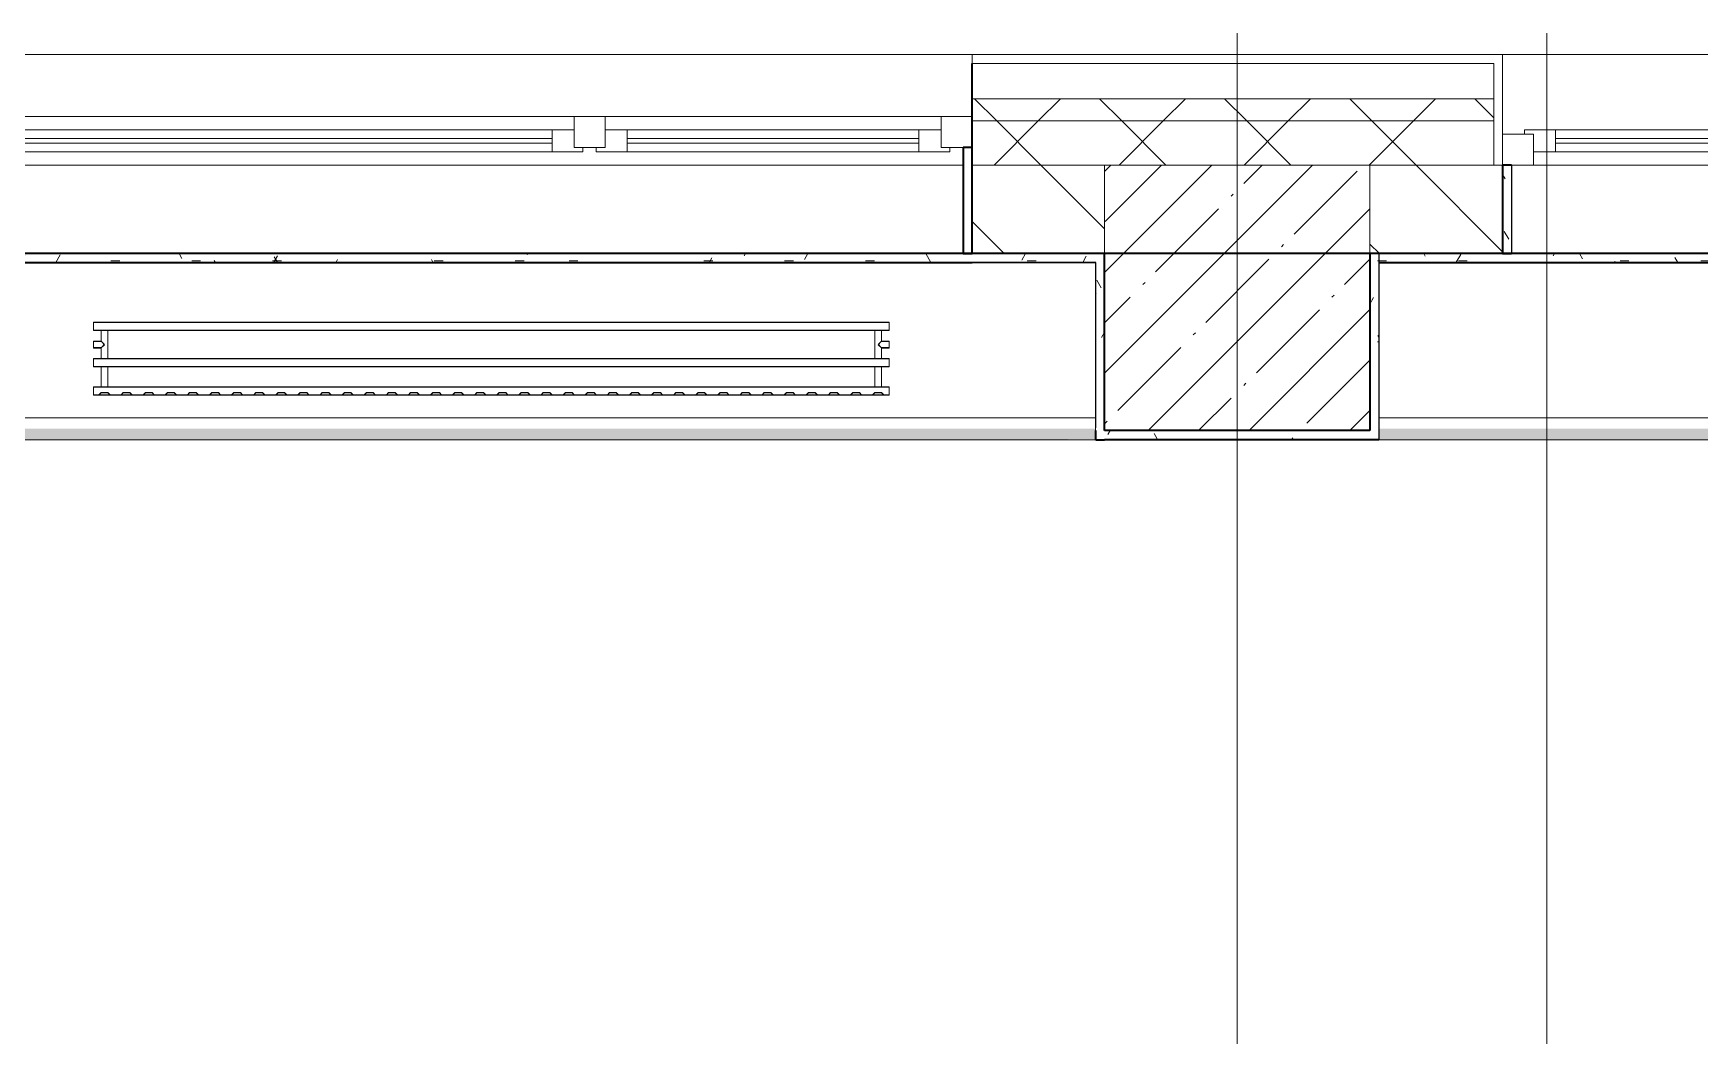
# Model space of a CAD drawing. Header units: millimetres. Extents: x 3914 to 443608, y -156176 to 78197.
# Drawn here: x 232701 to 236470, y -120846 to -118580 of the extents above; entities that cross this region are included whole.
import ezdxf

# ---------------------------------------------------------------- set-up
doc = ezdxf.new("R2010")
doc.units = ezdxf.units.MM
doc.layers.add('A-AREA-PATT-2', color=7, linetype='Continuous', lineweight=5, true_color=0xcde0ef, transparency=1)
for name, color, linetype, lineweight in [('A-FLOR', 7, 'Continuous', 9), ('A-GLAZ', 7, 'Continuous', 9), ('A-GLAZ-1', 7, 'Continuous', 5), ('A-WALL', 7, 'Continuous', 5), ('A-WALL-1', 7, 'Continuous', 35), ('I-WALL', 7, 'Continuous', 5), ('S-COLS-1', 7, 'Continuous', 5), ('Оси', 7, 'Continuous', 9)]:
    doc.layers.add(name, color=color, linetype=linetype, lineweight=lineweight)
doc.layers.add('A-WALL-FNSH-1', color=9, linetype='Continuous', lineweight=5, true_color=0x808080)
doc.layers.add('M-EQPM-1', color=7, linetype='Continuous', lineweight=9, true_color=0xb2b2b2)
pattern_1 = [(45, (174964.42, -145977.62), (-141.42136, 141.42136), []), (135, (174964.42, -145977.62), (-141.42136, -141.42136), [])]
pattern_2 = [(0, (174964.42, -145977.62), (243.84, 60.96), [20.117, -162.763, 20.117, -162.763, -975.36]), (0, (174964.42, -145977.62), (243.84, 60.96), [-365.76, 20.117, -345.643, 20.117, -162.763, -426.72]), (0, (174964.42, -145977.62), (243.84, 60.96), [-914.4, 20.117, -101.803, 20.117, -284.683]), (120, (175055.86, -145947.14), (-174.71291, 180.691634), [20.117, -162.763, 20.117, -162.763, -975.36]), (120, (175055.86, -145947.14), (-174.71291, 180.691634), [-365.76, 20.117, -345.643, 20.117, -162.763, -426.72]), (120, (175055.86, -145947.14), (-174.71291, 180.691634), [-914.4, 20.117, -101.803, 20.117, -284.683]), (240, (175086.34, -145825.22), (-69.12709, -241.651634), [20.117, -162.763, 20.117, -162.763, -975.36]), (240, (175086.34, -145825.22), (-69.12709, -241.651634), [-365.76, 20.117, -345.643, 20.117, -162.763, -426.72]), (240, (175086.34, -145825.22), (-69.12709, -241.651634), [-914.4, 20.117, -101.803, 20.117, -284.683])]

# ---------------------------------------------------------------- blocks, each defined once
blk = doc.blocks.new('radiator_prado_classic_z_tip_30_po exemplyaru - Classic Z Тип 30-500-V452-Объем проектирования 2 этажа')
at = {"layer": 'M-EQPM-1'}
for p, q in [((0, 228), (0, 210)), ((1800, 228), (0, 228)), ((0, 210), (0, 228)), ((0, 228), (12.5, 228)), ((12.5, 228), (37.5, 228)), ((37.5, 228), (12.5, 228)), ((12.5, 228), (37.5, 228)), ((12.5, 228), (17.5, 223)), ((12.5, 228), (17.5, 223)), ((32.5, 223), (37.5, 228)), ((37.5, 228), (32.5, 223)), ((37.5, 228), (62.5, 228)), ((62.5, 228), (87.5, 228)), ((87.5, 228), (62.5, 228)), ((62.5, 228), (87.5, 228)), ((62.5, 228), (67.5, 223)), ((62.5, 228), (67.5, 223)), ((82.5, 223), (87.5, 228)), ((87.5, 228), (82.5, 223)), ((87.5, 228), (112.5, 228)), ((112.5, 228), (137.5, 228)), ((137.5, 228), (112.5, 228)), ((112.5, 228), (137.5, 228)), ((112.5, 228), (117.5, 223)), ((112.5, 228), (117.5, 223)), ((132.5, 223), (137.5, 228)), ((137.5, 228), (132.5, 223)), ((137.5, 228), (162.5, 228)), ((162.5, 228), (187.5, 228)), ((187.5, 228), (162.5, 228)), ((162.5, 228), (187.5, 228)), ((162.5, 228), (167.5, 223)), ((162.5, 228), (167.5, 223)), ((182.5, 223), (187.5, 228)), ((187.5, 228), (182.5, 223)), ((187.5, 228), (212.5, 228)), ((212.5, 228), (237.5, 228)), ((237.5, 228), (212.5, 228)), ((212.5, 228), (237.5, 228)), ((212.5, 228), (217.5, 223)), ((212.5, 228), (217.5, 223)), ((232.5, 223), (237.5, 228)), ((237.5, 228), (232.5, 223)), ((237.5, 228), (262.5, 228)), ((262.5, 228), (287.5, 228)), ((287.5, 228), (262.5, 228)), ((262.5, 228), (287.5, 228)), ((262.5, 228), (267.5, 223)), ((262.5, 228), (267.5, 223)), ((282.5, 223), (287.5, 228)), ((287.5, 228), (282.5, 223)), ((287.5, 228), (312.5, 228)), ((312.5, 228), (337.5, 228)), ((337.5, 228), (312.5, 228)), ((312.5, 228), (337.5, 228)), ((312.5, 228), (317.5, 223)), ((312.5, 228), (317.5, 223)), ((332.5, 223), (337.5, 228)), ((337.5, 228), (332.5, 223)), ((337.5, 228), (362.5, 228)), ((362.5, 228), (387.5, 228)), ((387.5, 228), (362.5, 228)), ((362.5, 228), (387.5, 228)), ((362.5, 228), (367.5, 223)), ((362.5, 228), (367.5, 223)), ((382.5, 223), (387.5, 228)), ((387.5, 228), (382.5, 223)), ((387.5, 228), (412.5, 228)), ((412.5, 228), (437.5, 228)), ((437.5, 228), (412.5, 228)), ((412.5, 228), (437.5, 228)), ((412.5, 228), (417.5, 223)), ((412.5, 228), (417.5, 223)), ((432.5, 223), (437.5, 228)), ((437.5, 228), (432.5, 223)), ((437.5, 228), (462.5, 228)), ((462.5, 228), (487.5, 228)), ((487.5, 228), (462.5, 228)), ((462.5, 228), (487.5, 228)), ((462.5, 228), (467.5, 223)), ((462.5, 228), (467.5, 223)), ((482.5, 223), (487.5, 228)), ((487.5, 228), (482.5, 223)), ((487.5, 228), (512.5, 228)), ((512.5, 228), (537.5, 228)), ((537.5, 228), (512.5, 228)), ((512.5, 228), (537.5, 228)), ((512.5, 228), (517.5, 223)), ((512.5, 228), (517.5, 223)), ((532.5, 223), (537.5, 228)), ((537.5, 228), (532.5, 223)), ((537.5, 228), (562.5, 228)), ((562.5, 228), (587.5, 228)), ((587.5, 228), (562.5, 228)), ((562.5, 228), (587.5, 228)), ((562.5, 228), (567.5, 223)), ((562.5, 228), (567.5, 223)), ((582.5, 223), (587.5, 228)), ((587.5, 228), (582.5, 223)), ((587.5, 228), (612.5, 228)), ((612.5, 228), (637.5, 228)), ((637.5, 228), (612.5, 228)), ((612.5, 228), (637.5, 228)), ((612.5, 228), (617.5, 223)), ((612.5, 228), (617.5, 223)), ((632.5, 223), (637.5, 228)), ((637.5, 228), (632.5, 223)), ((637.5, 228), (662.5, 228)), ((662.5, 228), (687.5, 228)), ((687.5, 228), (662.5, 228)), ((662.5, 228), (687.5, 228)), ((662.5, 228), (667.5, 223)), ((662.5, 228), (667.5, 223)), ((682.5, 223), (687.5, 228)), ((687.5, 228), (682.5, 223)), ((687.5, 228), (712.5, 228)), ((712.5, 228), (737.5, 228)), ((737.5, 228), (712.5, 228)), ((712.5, 228), (737.5, 228)), ((712.5, 228), (717.5, 223)), ((712.5, 228), (717.5, 223)), ((732.5, 223), (737.5, 228)), ((737.5, 228), (732.5, 223)), ((737.5, 228), (762.5, 228)), ((762.5, 228), (787.5, 228)), ((787.5, 228), (762.5, 228)), ((762.5, 228), (787.5, 228)), ((762.5, 228), (767.5, 223)), ((762.5, 228), (767.5, 223)), ((782.5, 223), (787.5, 228)), ((787.5, 228), (782.5, 223)), ((787.5, 228), (812.5, 228)), ((812.5, 228), (837.5, 228)), ((837.5, 228), (812.5, 228)), ((812.5, 228), (837.5, 228)), ((812.5, 228), (817.5, 223)), ((812.5, 228), (817.5, 223)), ((832.5, 223), (837.5, 228)), ((837.5, 228), (832.5, 223)), ((837.5, 228), (862.5, 228)), ((862.5, 228), (887.5, 228)), ((887.5, 228), (862.5, 228)), ((862.5, 228), (887.5, 228)), ((862.5, 228), (867.5, 223)), ((862.5, 228), (867.5, 223)), ((882.5, 223), (887.5, 228)), ((887.5, 228), (882.5, 223)), ((887.5, 228), (912.5, 228)), ((912.5, 228), (937.5, 228)), ((937.5, 228), (912.5, 228)), ((912.5, 228), (937.5, 228)), ((912.5, 228), (917.5, 223)), ((912.5, 228), (917.5, 223)), ((932.5, 223), (937.5, 228)), ((937.5, 228), (932.5, 223)), ((937.5, 228), (962.5, 228)), ((962.5, 228), (987.5, 228)), ((987.5, 228), (962.5, 228)), ((962.5, 228), (987.5, 228)), ((962.5, 228), (967.5, 223)), ((962.5, 228), (967.5, 223)), ((982.5, 223), (987.5, 228)), ((987.5, 228), (982.5, 223)), ((987.5, 228), (1012.5, 228)), ((1012.5, 228), (1037.5, 228)), ((1037.5, 228), (1012.5, 228)), ((1012.5, 228), (1037.5, 228)), ((1012.5, 228), (1017.5, 223)), ((1012.5, 228), (1017.5, 223)), ((1032.5, 223), (1037.5, 228)), ((1037.5, 228), (1032.5, 223)), ((1037.5, 228), (1062.5, 228)), ((1062.5, 228), (1087.5, 228)), ((1087.5, 228), (1062.5, 228)), ((1062.5, 228), (1087.5, 228)), ((1062.5, 228), (1067.5, 223)), ((1062.5, 228), (1067.5, 223)), ((1082.5, 223), (1087.5, 228)), ((1087.5, 228), (1082.5, 223)), ((1087.5, 228), (1112.5, 228)), ((1112.5, 228), (1137.5, 228)), ((1137.5, 228), (1112.5, 228)), ((1112.5, 228), (1137.5, 228)), ((1112.5, 228), (1117.5, 223)), ((1112.5, 228), (1117.5, 223)), ((1132.5, 223), (1137.5, 228)), ((1137.5, 228), (1132.5, 223)), ((1137.5, 228), (1162.5, 228)), ((1162.5, 228), (1187.5, 228)), ((1187.5, 228), (1162.5, 228)), ((1162.5, 228), (1187.5, 228)), ((1162.5, 228), (1167.5, 223)), ((1162.5, 228), (1167.5, 223)), ((1182.5, 223), (1187.5, 228)), ((1187.5, 228), (1182.5, 223)), ((1187.5, 228), (1212.5, 228)), ((1212.5, 228), (1237.5, 228)), ((1237.5, 228), (1212.5, 228)), ((1212.5, 228), (1237.5, 228)), ((1212.5, 228), (1217.5, 223)), ((1212.5, 228), (1217.5, 223)), ((1232.5, 223), (1237.5, 228)), ((1237.5, 228), (1232.5, 223)), ((1237.5, 228), (1262.5, 228)), ((1262.5, 228), (1287.5, 228)), ((1287.5, 228), (1262.5, 228)), ((1262.5, 228), (1287.5, 228)), ((1262.5, 228), (1267.5, 223)), ((1262.5, 228), (1267.5, 223)), ((1282.5, 223), (1287.5, 228)), ((1287.5, 228), (1282.5, 223)), ((1287.5, 228), (1312.5, 228)), ((1312.5, 228), (1337.5, 228)), ((1337.5, 228), (1312.5, 228)), ((1312.5, 228), (1337.5, 228)), ((1312.5, 228), (1317.5, 223)), ((1312.5, 228), (1317.5, 223)), ((1332.5, 223), (1337.5, 228)), ((1337.5, 228), (1332.5, 223)), ((1337.5, 228), (1362.5, 228)), ((1362.5, 228), (1387.5, 228)), ((1387.5, 228), (1362.5, 228)), ((1362.5, 228), (1387.5, 228)), ((1362.5, 228), (1367.5, 223)), ((1362.5, 228), (1367.5, 223)), ((1382.5, 223), (1387.5, 228)), ((1387.5, 228), (1382.5, 223)), ((1387.5, 228), (1412.5, 228)), ((1412.5, 228), (1437.5, 228)), ((1437.5, 228), (1412.5, 228)), ((1412.5, 228), (1437.5, 228)), ((1412.5, 228), (1417.5, 223)), ((1412.5, 228), (1417.5, 223)), ((1432.5, 223), (1437.5, 228)), ((1437.5, 228), (1432.5, 223)), ((1437.5, 228), (1462.5, 228)), ((1462.5, 228), (1487.5, 228)), ((1487.5, 228), (1462.5, 228)), ((1462.5, 228), (1487.5, 228)), ((1462.5, 228), (1467.5, 223)), ((1462.5, 228), (1467.5, 223)), ((1482.5, 223), (1487.5, 228)), ((1487.5, 228), (1482.5, 223)), ((1487.5, 228), (1512.5, 228)), ((1512.5, 228), (1537.5, 228)), ((1537.5, 228), (1512.5, 228)), ((1512.5, 228), (1537.5, 228)), ((1512.5, 228), (1517.5, 223)), ((1512.5, 228), (1517.5, 223)), ((1532.5, 223), (1537.5, 228)), ((1537.5, 228), (1532.5, 223)), ((1537.5, 228), (1562.5, 228)), ((1562.5, 228), (1587.5, 228)), ((1587.5, 228), (1562.5, 228)), ((1562.5, 228), (1587.5, 228)), ((1562.5, 228), (1567.5, 223)), ((1562.5, 228), (1567.5, 223)), ((1582.5, 223), (1587.5, 228)), ((1587.5, 228), (1582.5, 223)), ((1587.5, 228), (1612.5, 228)), ((1612.5, 228), (1637.5, 228)), ((1637.5, 228), (1612.5, 228)), ((1612.5, 228), (1637.5, 228)), ((1612.5, 228), (1617.5, 223)), ((1612.5, 228), (1617.5, 223)), ((1632.5, 223), (1637.5, 228)), ((1637.5, 228), (1632.5, 223)), ((1637.5, 228), (1662.5, 228)), ((1662.5, 228), (1687.5, 228)), ((1687.5, 228), (1662.5, 228)), ((1662.5, 228), (1687.5, 228)), ((1662.5, 228), (1667.5, 223)), ((1662.5, 228), (1667.5, 223)), ((1682.5, 223), (1687.5, 228)), ((1687.5, 228), (1682.5, 223)), ((1687.5, 228), (1712.5, 228)), ((1712.5, 228), (1737.5, 228)), ((1737.5, 228), (1712.5, 228)), ((1712.5, 228), (1737.5, 228)), ((1712.5, 228), (1717.5, 223)), ((1712.5, 228), (1717.5, 223)), ((1732.5, 223), (1737.5, 228)), ((1737.5, 228), (1732.5, 223)), ((1737.5, 228), (1762.5, 228)), ((1762.5, 228), (1787.5, 228)), ((1787.5, 228), (1762.5, 228)), ((1762.5, 228), (1787.5, 228)), ((1762.5, 228), (1767.5, 223)), ((1762.5, 228), (1767.5, 223)), ((1782.5, 223), (1787.5, 228)), ((1787.5, 228), (1782.5, 223)), ((1787.5, 228), (1800, 228)), ((1800, 210), (1800, 228)), ((1800, 228), (1800, 210)), ((0, 210), (1800, 210)), ((17.8, 210), (0, 210)), ((32.5, 223), (17.5, 223)), ((17.5, 223), (32.5, 223)), ((17.5, 210), (17.5, 164)), ((17.5, 210), (17.5, 164)), ((17.8, 210), (17.5, 210)), ((17.5, 210), (17.8, 210)), ((17.8, 210), (17.5, 210)), ((17.5, 210), (19.7, 210)), ((32.2, 210), (17.8, 210)), ((17.8, 210), (32.2, 210)), ((32.2, 210), (17.8, 210)), ((19.7, 210), (32.5, 210)), ((32.5, 210), (32.2, 210)), ((32.2, 210), (32.5, 210)), ((32.5, 210), (32.2, 210)), ((1767.8, 210), (32.2, 210)), ((32.5, 164), (32.5, 210)), ((32.5, 164), (32.5, 210)), ((82.5, 223), (67.5, 223)), ((67.5, 223), (82.5, 223)), ((132.5, 223), (117.5, 223)), ((117.5, 223), (132.5, 223)), ((182.5, 223), (167.5, 223)), ((167.5, 223), (182.5, 223)), ((232.5, 223), (217.5, 223)), ((217.5, 223), (232.5, 223)), ((282.5, 223), (267.5, 223)), ((267.5, 223), (282.5, 223)), ((332.5, 223), (317.5, 223)), ((317.5, 223), (332.5, 223)), ((382.5, 223), (367.5, 223)), ((367.5, 223), (382.5, 223)), ((432.5, 223), (417.5, 223)), ((417.5, 223), (432.5, 223)), ((482.5, 223), (467.5, 223)), ((467.5, 223), (482.5, 223)), ((532.5, 223), (517.5, 223)), ((517.5, 223), (532.5, 223)), ((582.5, 223), (567.5, 223)), ((567.5, 223), (582.5, 223)), ((632.5, 223), (617.5, 223)), ((617.5, 223), (632.5, 223)), ((682.5, 223), (667.5, 223)), ((667.5, 223), (682.5, 223)), ((732.5, 223), (717.5, 223)), ((717.5, 223), (732.5, 223)), ((782.5, 223), (767.5, 223)), ((767.5, 223), (782.5, 223)), ((832.5, 223), (817.5, 223)), ((817.5, 223), (832.5, 223)), ((882.5, 223), (867.5, 223)), ((867.5, 223), (882.5, 223)), ((932.5, 223), (917.5, 223)), ((917.5, 223), (932.5, 223)), ((982.5, 223), (967.5, 223)), ((967.5, 223), (982.5, 223)), ((1032.5, 223), (1017.5, 223)), ((1017.5, 223), (1032.5, 223)), ((1082.5, 223), (1067.5, 223)), ((1067.5, 223), (1082.5, 223)), ((1132.5, 223), (1117.5, 223)), ((1117.5, 223), (1132.5, 223)), ((1182.5, 223), (1167.5, 223)), ((1167.5, 223), (1182.5, 223)), ((1232.5, 223), (1217.5, 223)), ((1217.5, 223), (1232.5, 223)), ((1282.5, 223), (1267.5, 223)), ((1267.5, 223), (1282.5, 223)), ((1332.5, 223), (1317.5, 223)), ((1317.5, 223), (1332.5, 223)), ((1382.5, 223), (1367.5, 223)), ((1367.5, 223), (1382.5, 223)), ((1432.5, 223), (1417.5, 223)), ((1417.5, 223), (1432.5, 223)), ((1482.5, 223), (1467.5, 223)), ((1467.5, 223), (1482.5, 223)), ((1532.5, 223), (1517.5, 223)), ((1517.5, 223), (1532.5, 223)), ((1582.5, 223), (1567.5, 223)), ((1567.5, 223), (1582.5, 223)), ((1632.5, 223), (1617.5, 223)), ((1617.5, 223), (1632.5, 223)), ((1682.5, 223), (1667.5, 223)), ((1667.5, 223), (1682.5, 223)), ((1732.5, 223), (1717.5, 223)), ((1717.5, 223), (1732.5, 223)), ((1782.5, 223), (1767.5, 223)), ((1767.5, 223), (1782.5, 223)), ((1767.5, 210), (1767.5, 164)), ((1767.5, 210), (1767.5, 164)), ((1767.8, 210), (1767.5, 210)), ((1767.5, 210), (1778.7, 210)), ((1767.8, 210), (1767.5, 210)), ((1767.5, 210), (1767.8, 210)), ((1782.2, 210), (1767.8, 210)), ((1782.2, 210), (1767.8, 210)), ((1767.8, 210), (1782.2, 210)), ((1778.7, 210), (1782.5, 210)), ((1782.5, 210), (1782.2, 210)), ((1782.5, 210), (1782.2, 210)), ((1782.2, 210), (1782.5, 210)), ((1800, 210), (1782.2, 210)), ((1782.5, 164), (1782.5, 210)), ((1782.5, 164), (1782.5, 210)), ((1800, 164), (0, 164)), ((0, 164), (0, 146)), ((0, 146), (0, 164)), ((0, 164), (17.8, 164)), ((17.8, 164), (17.5, 164)), ((17.5, 164), (17.8, 164)), ((17.8, 164), (17.5, 164)), ((17.5, 164), (17.8, 164)), ((32.2, 164), (17.8, 164)), ((17.8, 164), (32.2, 164)), ((32.2, 164), (17.8, 164)), ((17.8, 164), (18.5, 164)), ((18.5, 164), (19.7, 164)), ((19.7, 164), (21.3, 164)), ((21.3, 164), (23.1, 164)), ((23.1, 164), (25, 164)), ((25, 164), (26.9, 164)), ((26.9, 164), (28.8, 164)), ((28.8, 164), (30.3, 164)), ((30.3, 164), (31.5, 164)), ((31.5, 164), (32.5, 164)), ((32.5, 164), (32.2, 164)), ((32.2, 164), (32.5, 164)), ((32.5, 164), (32.2, 164)), ((32.2, 164), (1767.8, 164)), ((1767.8, 164), (1767.5, 164)), ((1767.5, 164), (1773.1, 164)), ((1767.8, 164), (1767.5, 164)), ((1767.5, 164), (1767.8, 164)), ((1782.2, 164), (1767.8, 164)), ((1782.2, 164), (1767.8, 164)), ((1767.8, 164), (1782.2, 164)), ((1773.1, 164), (1782.5, 164)), ((1782.5, 164), (1782.2, 164)), ((1782.5, 164), (1782.2, 164)), ((1782.2, 164), (1782.5, 164)), ((1782.2, 164), (1800, 164)), ((1800, 146), (1800, 164)), ((1800, 164), (1800, 146)), ((0, 146), (1800, 146)), ((18.5, 146), (0, 146)), ((17.5, 121.5), (0, 121.5)), ((17.5, 121.5), (0, 121.5)), ((0, 121.5), (0, 120.5)), ((0, 106.5), (0, 121.5)), ((0, 120.5), (0, 107.5)), ((0, 120.5), (0, 119.3)), ((0, 114), (0, 120.5)), ((0, 120.5), (0, 120.5)), ((0, 119.3), (0, 117.8)), ((0, 117.8), (0, 114)), ((0, 114), (0, 110.3)), ((0, 108.7), (0, 114)), ((17.5, 146), (17.5, 121.5)), ((17.5, 146), (17.5, 121.5)), ((17.5, 146), (18.5, 146)), ((18.5, 146), (17.5, 146)), ((17.5, 146), (17.8, 146)), ((17.8, 146), (17.5, 146)), ((17.8, 146), (18.5, 146)), ((19.7, 146), (17.8, 146)), ((18.5, 146), (32.2, 146)), ((32.2, 146), (18.5, 146)), ((18.5, 146), (32.2, 146)), ((32.5, 146), (19.7, 146)), ((32.2, 146), (32.5, 146)), ((32.5, 146), (32.2, 146)), ((32.2, 146), (32.5, 146)), ((1767.8, 146), (32.2, 146)), ((32.5, 82), (32.5, 146)), ((32.5, 82), (32.5, 146)), ((1767.5, 146), (1767.5, 82)), ((1767.5, 146), (1767.5, 82)), ((1767.5, 146), (1767.8, 146)), ((1776.9, 146), (1767.5, 146)), ((1767.5, 146), (1767.8, 146)), ((1767.8, 146), (1767.5, 146)), ((1767.8, 146), (1781.5, 146)), ((1767.8, 146), (1781.5, 146)), ((1781.5, 146), (1767.8, 146)), ((1782.5, 146), (1776.9, 146)), ((1781.5, 146), (1782.2, 146)), ((1781.5, 146), (1782.5, 146)), ((1782.5, 146), (1781.5, 146)), ((1800, 146), (1781.5, 146)), ((1782.2, 146), (1782.5, 146)), ((1782.5, 121.5), (1782.5, 146)), ((1782.5, 121.5), (1782.5, 146)), ((1800, 121.5), (1782.5, 121.5)), ((1800, 121.5), (1782.5, 121.5)), ((1800, 121.5), (1800, 106.5)), ((1800, 120.5), (1800, 121.5)), ((1800, 121.5), (1800, 120.5)), ((1800, 120.5), (1800, 121.5)), ((1800, 112.1), (1800, 120.5)), ((1800, 120.5), (1800, 119.3)), ((1800, 107.5), (1800, 120.5)), ((1800, 119.3), (1800, 107.5)), ((0, 110.3), (0, 108.7)), ((0, 108.7), (0, 107.5)), ((0, 107.5), (0, 108.7)), ((0, 107.5), (0, 106.5)), ((0, 107.5), (0, 107.5)), ((0, 106.5), (17.5, 106.5)), ((0, 106.5), (17.5, 106.5)), ((1800, 82), (0, 82)), ((0, 82), (0, 64)), ((0, 64), (0, 82)), ((0, 82), (18.5, 82)), ((17.5, 106.5), (17.5, 82)), ((17.5, 106.5), (17.5, 82)), ((18.5, 82), (17.5, 82)), ((17.5, 82), (18.5, 82)), ((17.8, 82), (17.5, 82)), ((17.5, 82), (18.5, 82)), ((18.5, 82), (17.8, 82)), ((32.2, 82), (18.5, 82)), ((18.5, 82), (32.2, 82)), ((32.2, 82), (18.5, 82)), ((18.5, 82), (19.7, 82)), ((19.7, 82), (32.2, 82)), ((32.5, 82), (32.2, 82)), ((32.2, 82), (32.5, 82)), ((32.5, 82), (32.2, 82)), ((32.2, 82), (32.5, 82)), ((32.2, 82), (1767.8, 82)), ((1767.8, 82), (1767.5, 82)), ((1767.5, 82), (1768.5, 82)), ((1767.8, 82), (1767.5, 82)), ((1767.5, 82), (1767.8, 82)), ((1781.5, 82), (1767.8, 82)), ((1781.5, 82), (1767.8, 82)), ((1767.8, 82), (1781.5, 82)), ((1768.5, 82), (1776.9, 82)), ((1776.9, 82), (1782.5, 82)), ((1782.5, 82), (1781.5, 82)), ((1782.2, 82), (1781.5, 82)), ((1781.5, 82), (1782.5, 82)), ((1781.5, 82), (1800, 82)), ((1782.5, 82), (1782.2, 82)), ((1782.5, 82), (1782.5, 106.5)), ((1782.5, 106.5), (1800, 106.5)), ((1782.5, 82), (1782.5, 106.5)), ((1782.5, 106.5), (1800, 106.5)), ((1800, 107.5), (1800, 112.1)), ((1800, 106.5), (1800, 107.5)), ((1800, 107.5), (1800, 106.5)), ((1800, 106.5), (1800, 107.5)), ((1800, 64), (1800, 82)), ((1800, 82), (1800, 64)), ((1800, 64), (0, 64)), ((0, 64), (1800, 64))]:
    blk.add_line(p, q, dxfattribs=at)
for points, knots in [([(18.5, 120.5), (18.4, 120.6), (18.3, 120.7), (18.1, 120.9), (17.9, 121.1), (17.8, 121.2), (17.7, 121.3), (17.5, 121.5), (17.5, 121.5), (17.5, 121.5)], [0.7142857, 0.7142857, 0.7142857, 0.7142857, 0.75, 0.7857143, 0.8214286, 0.8571429, 0.8928571, 0.9285714, 1, 1, 1, 1]), ([(17.5, 121.5), (17.5, 121.5), (17.5, 121.5), (17.7, 121.3), (17.8, 121.2), (17.9, 121.1), (18.1, 120.9), (18.3, 120.7), (18.4, 120.6), (18.5, 120.5)], [0, 0, 0, 0, 0.0714286, 0.1071429, 0.1428571, 0.1785714, 0.2142857, 0.25, 0.2857143, 0.2857143, 0.2857143, 0.2857143]), ([(17.5, 121.5), (17.5, 121.5), (17.5, 121.5), (17.7, 121.3), (17.8, 121.2), (17.9, 121.1), (18.1, 120.9), (18.3, 120.7), (18.4, 120.6), (18.5, 120.5)], [0, 0, 0, 0, 0.0714286, 0.1071429, 0.1428571, 0.1785714, 0.2142857, 0.25, 0.2857143, 0.2857143, 0.2857143, 0.2857143]), ([(25, 114), (24.5, 114.5), (23.6, 115.4), (22.4, 116.6), (21.6, 117.4), (21.1, 117.9), (20.8, 118.2), (20.5, 118.5), (20.2, 118.8), (19.8, 119.1), (19.6, 119.4), (19.3, 119.7), (19, 120), (18.7, 120.3), (18.5, 120.5), (18.3, 120.7), (18.1, 120.9), (17.9, 121.1), (17.8, 121.2), (17.7, 121.3), (17.5, 121.5), (17.5, 121.5), (17.5, 121.5)], [0, 0, 0, 0, 0.142857, 0.285714, 0.357143, 0.392857, 0.428571, 0.464286, 0.5, 0.535714, 0.571429, 0.607143, 0.642857, 0.678571, 0.714286, 0.75, 0.785714, 0.821429, 0.857143, 0.892857, 0.928571, 1, 1, 1, 1]), ([(17.5, 106.5), (17.5, 106.5), (17.5, 106.5), (17.7, 106.7), (17.8, 106.8), (17.9, 106.9), (18.1, 107.1), (18.3, 107.3), (18.5, 107.5), (18.7, 107.7), (19, 108), (19.3, 108.3), (19.6, 108.6), (19.8, 108.9), (20.3, 109.3), (20.7, 109.7), (21.1, 110.1), (21.6, 110.6), (22.4, 111.4), (23.6, 112.6), (24.5, 113.5), (25, 114)], [0, 0, 0, 0, 0.071429, 0.107143, 0.142857, 0.178571, 0.214286, 0.25, 0.285714, 0.321429, 0.357143, 0.392857, 0.428571, 0.464286, 0.5, 0.571429, 0.607143, 0.642857, 0.714286, 0.857143, 1, 1, 1, 1]), ([(22.1, 116.9), (21.9, 117.1), (21.6, 117.4), (21.1, 117.9), (20.8, 118.2), (20.5, 118.5), (20.2, 118.8), (19.9, 119.2), (19.7, 119.3), (19.6, 119.4)], [0.2857143, 0.2857143, 0.2857143, 0.2857143, 0.3571429, 0.3928571, 0.4285714, 0.4642857, 0.5, 0.5357143, 0.5714286, 0.5714286, 0.5714286, 0.5714286]), ([(19.6, 119.4), (19.7, 119.3), (19.9, 119.2), (20.3, 118.7), (20.7, 118.3), (21.1, 117.9), (21.6, 117.4), (21.9, 117.1), (22.1, 116.9)], [0.4285714, 0.4285714, 0.4285714, 0.4285714, 0.4642857, 0.5, 0.5714286, 0.6071429, 0.6428571, 0.7142857, 0.7142857, 0.7142857, 0.7142857]), ([(19.6, 119.4), (19.7, 119.3), (19.8, 119.1), (20.3, 118.7), (20.7, 118.3), (21.1, 117.9), (21.6, 117.4), (21.9, 117.1), (22.1, 116.9)], [0.4285714, 0.4285714, 0.4285714, 0.4285714, 0.4642857, 0.5, 0.5714286, 0.6071429, 0.6428571, 0.7142857, 0.7142857, 0.7142857, 0.7142857]), ([(1775, 114), (1775.5, 114.5), (1776.4, 115.4), (1777.6, 116.6), (1778.4, 117.4), (1778.9, 117.9), (1779.2, 118.2), (1779.5, 118.5), (1779.8, 118.8), (1780.1, 119.2), (1780.4, 119.4), (1780.7, 119.7), (1781, 120), (1781.3, 120.3), (1781.5, 120.5), (1781.7, 120.7), (1781.9, 120.9), (1782.1, 121.1), (1782.2, 121.2), (1782.3, 121.3), (1782.5, 121.5), (1782.5, 121.5), (1782.5, 121.5)], [0, 0, 0, 0, 0.142857, 0.285714, 0.357143, 0.392857, 0.428571, 0.464286, 0.5, 0.535714, 0.571429, 0.607143, 0.642857, 0.678571, 0.714286, 0.75, 0.785714, 0.821429, 0.857143, 0.892857, 0.928571, 1, 1, 1, 1]), ([(1782.5, 106.5), (1782.5, 106.5), (1782.5, 106.5), (1782.3, 106.7), (1782.2, 106.8), (1782.1, 106.9), (1781.9, 107.1), (1781.7, 107.3), (1781.5, 107.5), (1781.3, 107.7), (1781, 108), (1780.7, 108.3), (1780.4, 108.6), (1780.1, 108.8), (1779.7, 109.3), (1779.3, 109.7), (1778.9, 110.1), (1778.4, 110.6), (1777.6, 111.4), (1776.4, 112.6), (1775.5, 113.5), (1775, 114)], [0, 0, 0, 0, 0.071429, 0.107143, 0.142857, 0.178571, 0.214286, 0.25, 0.285714, 0.321429, 0.357143, 0.392857, 0.428571, 0.464286, 0.5, 0.571429, 0.607143, 0.642857, 0.714286, 0.857143, 1, 1, 1, 1]), ([(1780.4, 119.4), (1780.3, 119.3), (1780.1, 119.2), (1779.7, 118.7), (1779.3, 118.3), (1778.9, 117.9), (1778.4, 117.4), (1778.1, 117.1), (1777.9, 116.9)], [0.4285714, 0.4285714, 0.4285714, 0.4285714, 0.4642857, 0.5, 0.5714286, 0.6071429, 0.6428571, 0.7142857, 0.7142857, 0.7142857, 0.7142857]), ([(1780.4, 119.4), (1780.3, 119.3), (1780.1, 119.2), (1779.7, 118.7), (1779.3, 118.3), (1778.9, 117.9), (1778.4, 117.4), (1778.1, 117.1), (1777.9, 116.9)], [0.4285714, 0.4285714, 0.4285714, 0.4285714, 0.4642857, 0.5, 0.5714286, 0.6071429, 0.6428571, 0.7142857, 0.7142857, 0.7142857, 0.7142857]), ([(1777.9, 116.9), (1778.1, 117.1), (1778.4, 117.4), (1778.9, 117.9), (1779.2, 118.2), (1779.5, 118.5), (1779.8, 118.8), (1780.1, 119.2), (1780.3, 119.3), (1780.4, 119.4)], [0.2857143, 0.2857143, 0.2857143, 0.2857143, 0.3571429, 0.3928571, 0.4285714, 0.4642857, 0.5, 0.5357143, 0.5714286, 0.5714286, 0.5714286, 0.5714286]), ([(1782.5, 121.5), (1782.5, 121.5), (1782.5, 121.5), (1782.3, 121.3), (1782.2, 121.2), (1782.1, 121.1), (1781.9, 120.9), (1781.7, 120.7), (1781.6, 120.6), (1781.5, 120.5)], [0, 0, 0, 0, 0.0714286, 0.1071429, 0.1428571, 0.1785714, 0.2142857, 0.25, 0.2857143, 0.2857143, 0.2857143, 0.2857143]), ([(1782.5, 121.5), (1782.5, 121.5), (1782.5, 121.5), (1782.3, 121.3), (1782.2, 121.2), (1782.1, 121.1), (1781.9, 120.9), (1781.7, 120.7), (1781.6, 120.6), (1781.5, 120.5)], [0, 0, 0, 0, 0.0714286, 0.1071429, 0.1428571, 0.1785714, 0.2142857, 0.25, 0.2857143, 0.2857143, 0.2857143, 0.2857143]), ([(1781.5, 120.5), (1781.6, 120.6), (1781.7, 120.7), (1781.9, 120.9), (1782.1, 121.1), (1782.2, 121.2), (1782.3, 121.3), (1782.5, 121.5), (1782.5, 121.5), (1782.5, 121.5)], [0.7142857, 0.7142857, 0.7142857, 0.7142857, 0.75, 0.7857143, 0.8214286, 0.8571429, 0.8928571, 0.9285714, 1, 1, 1, 1]), ([(17.5, 106.5), (17.5, 106.5), (17.5, 106.5), (17.7, 106.7), (17.8, 106.8), (17.9, 106.9), (18.1, 107.1), (18.3, 107.3), (18.4, 107.4), (18.5, 107.5)], [0, 0, 0, 0, 0.0714286, 0.1071429, 0.1428571, 0.1785714, 0.2142857, 0.25, 0.2857143, 0.2857143, 0.2857143, 0.2857143]), ([(18.5, 107.5), (18.4, 107.4), (18.3, 107.3), (18.1, 107.1), (17.9, 106.9), (17.8, 106.8), (17.7, 106.7), (17.5, 106.5), (17.5, 106.5), (17.5, 106.5)], [0.7142857, 0.7142857, 0.7142857, 0.7142857, 0.75, 0.7857143, 0.8214286, 0.8571429, 0.8928571, 0.9285714, 1, 1, 1, 1]), ([(18.5, 107.5), (18.4, 107.4), (18.3, 107.3), (18.1, 107.1), (17.9, 106.9), (17.8, 106.8), (17.7, 106.7), (17.5, 106.5), (17.5, 106.5), (17.5, 106.5)], [0.7142857, 0.7142857, 0.7142857, 0.7142857, 0.75, 0.7857143, 0.8214286, 0.8571429, 0.8928571, 0.9285714, 1, 1, 1, 1]), ([(19.6, 108.6), (19.7, 108.7), (19.9, 108.8), (20.3, 109.3), (20.7, 109.7), (21.1, 110.1), (21.6, 110.6), (21.9, 110.9), (22.1, 111.1)], [0.4285714, 0.4285714, 0.4285714, 0.4285714, 0.4642857, 0.5, 0.5714286, 0.6071429, 0.6428571, 0.7142857, 0.7142857, 0.7142857, 0.7142857]), ([(22.1, 111.1), (21.9, 110.9), (21.6, 110.6), (21.1, 110.1), (20.8, 109.8), (20.5, 109.5), (20.2, 109.2), (19.9, 108.8), (19.7, 108.7), (19.6, 108.6)], [0.2857143, 0.2857143, 0.2857143, 0.2857143, 0.3571429, 0.3928571, 0.4285714, 0.4642857, 0.5, 0.5357143, 0.5714286, 0.5714286, 0.5714286, 0.5714286]), ([(22.1, 111.1), (21.9, 110.9), (21.6, 110.6), (21.1, 110.1), (20.8, 109.8), (20.5, 109.5), (20.2, 109.2), (19.8, 108.9), (19.7, 108.7), (19.6, 108.6)], [0.2857143, 0.2857143, 0.2857143, 0.2857143, 0.3571429, 0.3928571, 0.4285714, 0.4642857, 0.5, 0.5357143, 0.5714286, 0.5714286, 0.5714286, 0.5714286]), ([(1777.9, 111.1), (1778.1, 110.9), (1778.4, 110.6), (1778.9, 110.1), (1779.2, 109.8), (1779.5, 109.5), (1779.8, 109.2), (1780.1, 108.8), (1780.3, 108.7), (1780.4, 108.6)], [0.2857143, 0.2857143, 0.2857143, 0.2857143, 0.3571429, 0.3928571, 0.4285714, 0.4642857, 0.5, 0.5357143, 0.5714286, 0.5714286, 0.5714286, 0.5714286]), ([(1777.9, 111.1), (1778.1, 110.9), (1778.4, 110.6), (1778.9, 110.1), (1779.1, 109.9), (1779.2, 109.8)], [0.2857143, 0.2857143, 0.2857143, 0.2857143, 0.3571429, 0.3928571, 0.4285714, 0.4285714, 0.4285714, 0.4285714]), ([(1780.4, 108.6), (1780.3, 108.7), (1780.1, 108.8), (1779.7, 109.3), (1779.3, 109.7), (1778.9, 110.1), (1778.4, 110.6), (1778.1, 110.9), (1777.9, 111.1)], [0.4285714, 0.4285714, 0.4285714, 0.4285714, 0.4642857, 0.5, 0.5714286, 0.6071429, 0.6428571, 0.7142857, 0.7142857, 0.7142857, 0.7142857]), ([(1781.5, 107.5), (1781.6, 107.4), (1781.7, 107.3), (1781.9, 107.1), (1782.1, 106.9), (1782.2, 106.8), (1782.3, 106.7), (1782.5, 106.5), (1782.5, 106.5), (1782.5, 106.5)], [0.7142857, 0.7142857, 0.7142857, 0.7142857, 0.75, 0.7857143, 0.8214286, 0.8571429, 0.8928571, 0.9285714, 1, 1, 1, 1]), ([(1781.5, 107.5), (1781.6, 107.4), (1781.7, 107.3), (1781.9, 107.1), (1782.1, 106.9), (1782.2, 106.8), (1782.3, 106.7), (1782.5, 106.5), (1782.5, 106.5), (1782.5, 106.5)], [0.7142857, 0.7142857, 0.7142857, 0.7142857, 0.75, 0.7857143, 0.8214286, 0.8571429, 0.8928571, 0.9285714, 1, 1, 1, 1]), ([(1782.5, 106.5), (1782.5, 106.5), (1782.5, 106.5), (1782.3, 106.7), (1782.2, 106.8), (1782.1, 106.9), (1781.9, 107.1), (1781.7, 107.3), (1781.6, 107.4), (1781.5, 107.5)], [0, 0, 0, 0, 0.0714286, 0.1071429, 0.1428571, 0.1785714, 0.2142857, 0.25, 0.2857143, 0.2857143, 0.2857143, 0.2857143])]:
    blk.add_open_spline(points, degree=3, knots=knots, dxfattribs=at)
for points in [[(19.6, 119.4), (19.5, 119.5), (19.3, 119.7), (19, 120), (18.7, 120.3), (18.6, 120.4), (18.5, 120.5)], [(18.5, 120.5), (18.6, 120.4), (18.7, 120.3), (19, 120), (19.3, 119.7), (19.5, 119.5), (19.6, 119.4)], [(18.5, 120.5), (18.6, 120.4), (18.7, 120.3), (19, 120), (19.3, 119.7), (19.5, 119.5), (19.6, 119.4)], [(25, 114), (24.5, 114.5), (23.6, 115.4), (22.6, 116.4), (22.1, 116.9)], [(22.1, 116.9), (22.6, 116.4), (23.6, 115.4), (24.5, 114.5), (25, 114)], [(22.1, 116.9), (22.6, 116.4), (23.6, 115.4), (24.5, 114.5), (25, 114)], [(22.1, 111.1), (22.6, 111.6), (23.6, 112.6), (24.5, 113.5), (25, 114)], [(25, 114), (24.5, 113.5), (23.6, 112.6), (22.6, 111.6), (22.1, 111.1)], [(25, 114), (24.5, 113.5), (23.6, 112.6), (22.6, 111.6), (22.1, 111.1)], [(1777.9, 116.9), (1777.4, 116.4), (1776.4, 115.4), (1775.5, 114.5), (1775, 114)], [(1777.9, 116.9), (1777.4, 116.4), (1776.4, 115.4), (1775.5, 114.5), (1775, 114)], [(1775, 114), (1775.5, 114.5), (1776.4, 115.4), (1777.4, 116.4), (1777.9, 116.9)], [(1775, 114), (1775.5, 113.5), (1776.4, 112.6), (1777.4, 111.6), (1777.9, 111.1)], [(1775, 114), (1775.5, 113.5), (1776.4, 112.6), (1777.4, 111.6), (1777.9, 111.1)], [(1777.9, 111.1), (1777.4, 111.6), (1776.4, 112.6), (1775.5, 113.5), (1775, 114)], [(1781.5, 120.5), (1781.4, 120.4), (1781.3, 120.3), (1781, 120), (1780.7, 119.7), (1780.5, 119.5), (1780.4, 119.4)], [(1781.5, 120.5), (1781.4, 120.4), (1781.3, 120.3), (1781, 120), (1780.7, 119.7), (1780.5, 119.5), (1780.4, 119.4)], [(1780.4, 119.4), (1780.5, 119.5), (1780.7, 119.7), (1781, 120), (1781.3, 120.3), (1781.4, 120.4), (1781.5, 120.5)], [(18.5, 107.5), (18.6, 107.6), (18.7, 107.7), (19, 108), (19.3, 108.3), (19.5, 108.5), (19.6, 108.6)], [(19.6, 108.6), (19.5, 108.5), (19.3, 108.3), (19, 108), (18.7, 107.7), (18.6, 107.6), (18.5, 107.5)], [(19.6, 108.6), (19.5, 108.5), (19.3, 108.3), (19, 108), (18.7, 107.7), (18.6, 107.6), (18.5, 107.5)], [(1779.2, 109.8), (1779.3, 109.7), (1779.5, 109.5), (1779.8, 109.2), (1780.1, 108.8), (1780.3, 108.7), (1780.4, 108.6)], [(1780.4, 108.6), (1780.5, 108.5), (1780.7, 108.3), (1781, 108), (1781.3, 107.7), (1781.4, 107.6), (1781.5, 107.5)], [(1780.4, 108.6), (1780.5, 108.5), (1780.7, 108.3), (1781, 108), (1781.3, 107.7), (1781.4, 107.6), (1781.5, 107.5)], [(1781.5, 107.5), (1781.4, 107.6), (1781.3, 107.7), (1781, 108), (1780.7, 108.3), (1780.5, 108.5), (1780.4, 108.6)]]:
    blk.add_open_spline(points, degree=3, dxfattribs=at)
blk = doc.blocks.new('120_Окно_СКБ_2Ст - 120_Окно_СКБ_2Ст 2700х2500 _мал створка справа_ 2-23206922-Объем проектирования 2 этажа')
at = {"layer": 'A-GLAZ'}
for p, q in [((-1350, -75), (-1350, -5)), ((-1350, -5), (-1280, -5)), ((-1280, -5), (-1280, -75)), ((450, -35), (-1280, -35)), ((-1280, -35), (-1280, -75)), ((-1230, -85), (-1230, -35)), ((400, -85), (400, -35)), ((450, -75), (450, -5)), ((450, -5), (520, -5)), ((450, -75), (450, -35)), ((520, -5), (520, -75)), ((1280, -35), (520, -35)), ((520, -35), (520, -75)), ((570, -85), (570, -35)), ((1230, -85), (1230, -35)), ((1280, -75), (1280, -5)), ((1280, -5), (1350, -5)), ((1280, -75), (1280, -35)), ((1350, -5), (1350, -75)), ((-1280, -75), (-1350, -75)), ((-1280, -75), (-1300, -75)), ((-1300, -75), (-1300, -85)), ((520, -75), (450, -75)), ((470, -75), (450, -75)), ((470, -85), (470, -75)), ((520, -75), (500, -75)), ((500, -75), (500, -85)), ((1350, -75), (1280, -75)), ((1300, -75), (1280, -75)), ((1300, -85), (1300, -75)), ((-1300, -85), (470, -85)), ((470, -85), (-1300, -85)), ((500, -85), (1300, -85)), ((1300, -85), (500, -85))]:
    blk.add_line(p, q, dxfattribs=at)
at = {"layer": 'A-GLAZ-1'}
for p, q in [((1350, -5), (-1350, -5)), ((-1330, -75), (-1301.9, -75)), ((-1230, -55), (400, -55)), ((400, -65), (-1230, -65)), ((470, -75), (500, -75)), ((570, -55), (1230, -55)), ((1230, -65), (570, -65)), ((1300, -75), (1330, -75))]:
    blk.add_line(p, q, dxfattribs=at)
blk = doc.blocks.new('120_Окно_СКБ_2Ст - 120_Окно_СКБ_2Ст 3100х2500 _мал_створка слева_-22274797-Объем проектирования 2 этажа')
at = {"layer": 'A-GLAZ'}
for p, q in [((-1550, 45), (-1550, 115)), ((-1550, 115), (-1480, 115)), ((-1480, 115), (-1480, 45)), ((650, 45), (650, 115)), ((650, 115), (720, 115)), ((720, 115), (720, 45)), ((1480, 45), (1480, 115)), ((1480, 115), (1550, 115)), ((1550, 115), (1550, 45)), ((650, 85), (-1480, 85)), ((-1480, 85), (-1480, 45)), ((-1430, 35), (-1430, 85)), ((600, 35), (600, 85)), ((650, 45), (650, 85)), ((1480, 85), (720, 85)), ((720, 85), (720, 45)), ((770, 35), (770, 85)), ((1430, 35), (1430, 85)), ((1480, 45), (1480, 85)), ((-1480, 45), (-1550, 45)), ((-1480, 45), (-1500, 45)), ((-1500, 45), (-1500, 35)), ((720, 45), (650, 45)), ((670, 45), (650, 45)), ((670, 35), (670, 45)), ((720, 45), (700, 45)), ((700, 45), (700, 35)), ((1550, 45), (1480, 45)), ((1500, 45), (1480, 45)), ((1500, 35), (1500, 45)), ((-1500, 35), (670, 35)), ((670, 35), (-1500, 35)), ((700, 35), (1500, 35)), ((1500, 35), (700, 35))]:
    blk.add_line(p, q, dxfattribs=at)
at = {"layer": 'A-GLAZ-1'}
for p, q in [((1530, 115), (-1530, 115)), ((-1550, 45), (-1500, 45)), ((-1430, 65), (600, 65)), ((600, 55), (-1430, 55)), ((670, 45), (700, 45)), ((770, 65), (1430, 65)), ((1430, 55), (770, 55)), ((1500, 45), (1550, 45))]:
    blk.add_line(p, q, dxfattribs=at)

msp = doc.modelspace()

# ---------------------------------------------------------------- hatches: boundary and pattern name
at = {"layer": 'A-AREA-PATT-2'}
h = msp.add_hatch(color=256, dxfattribs=at)
h.paths.add_polyline_path([(235759.9, -119498.6), (241103.9, -119497.6), (241103.9, -119473.6), (235745.4, -119473.6), (235745.8, -119498.6), (235754.3, -119498.6)])
h.paths.add_polyline_path([(231919, -119498.6), (235103.9, -119497.1), (235103.4, -119473.6), (229744.9, -119473.6), (229743.9, -119498.1), (231913.5, -119498.6)])
h.paths.add_polyline_path([(223745.7, -119498.6), (229103.4, -119498.1), (229103.4, -119473.6), (223745.7, -119473.6), (223745.7, -119498.1)])
h.paths.add_polyline_path([(220247.4, -119497.6), (223103.9, -119497.6), (223103.9, -119472.6), (217745.4, -119472.6), (217745.4, -119497.6), (219886, -119497.6)])
at = {"layer": 'A-WALL'}
h = msp.add_hatch(dxfattribs=at)
h.set_pattern_fill('FP_24', color=256, style=0, pattern_type=2)
h.set_pattern_definition(pattern_1)
h.paths.add_polyline_path([(259275.1, -118777.6), (268124.4, -118777.6), (268124.4, -118727.6), (255314.4, -118727.6), (255314.4, -118777.6), (259164.4, -118777.6)])
h.paths.add_polyline_path([(252654.4, -118777.6), (252814.4, -118777.6), (252814.4, -118727.6), (251304.4, -118727.6), (251304.4, -118777.6), (252634.4, -118777.6)])
h.paths.add_polyline_path([(248473.4, -118777.6), (249204.4, -118777.6), (249204.4, -118727.6), (243824.4, -118727.6), (243824.4, -118777.6), (248072.7, -118777.6)])
h.paths.add_polyline_path([(240224.4, -118777.6), (240224.4, -118727.6), (239144.4, -118727.6), (239144.4, -118777.6), (240122.6, -118777.6)])
h.paths.add_polyline_path([(241124.4, -118777.6), (242924.4, -118777.6), (242924.4, -118727.6), (241124.4, -118727.6)])
h.paths.add_polyline_path([(236004.4, -118777.6), (236004.4, -118727.6), (234824.4, -118727.6), (234824.4, -118777.6), (235786.2, -118777.6)])
h.paths.add_polyline_path([(229745.4, -118777.6), (229974.3, -118777.6), (229974.3, -118727.6), (228824.6, -118727.6), (228824.6, -118777.6), (229744.4, -118777.6)])
h.paths.add_polyline_path([(230874.3, -118777.6), (232124.4, -118777.6), (232124.4, -118727.6), (230874.3, -118727.6)])
h.paths.add_polyline_path([(225667.9, -118777.6), (225724.6, -118777.6), (225724.6, -118727.6), (224624.7, -118727.6), (224624.7, -118777.6), (225329.2, -118777.6)])
h.paths.add_polyline_path([(223724.4, -118777.6), (223724.7, -118777.6), (223724.4, -118727.6), (222471.4, -118727.6), (222471.4, -118777.6), (223499.7, -118777.6)])
h.paths.add_polyline_path([(219163.3, -118777.6), (219371.4, -118777.6), (219371.4, -118727.6), (216974.4, -118727.6), (216974.4, -118777.6), (217745.4, -118777.6)])
h = msp.add_hatch(dxfattribs=at)
h.set_pattern_fill('FP_24', color=256, style=0, pattern_type=2)
h.set_pattern_definition(pattern_1)
h.paths.add_polyline_path([(267586.5, -118877.6), (268024.4, -118877.6), (268024.4, -118777.6), (255314.4, -118777.6), (255314.4, -118877.6), (266863.8, -118877.6)])
h.paths.add_polyline_path([(252214.4, -118877.6), (252814.4, -118877.6), (252814.4, -118777.6), (251304.4, -118777.6), (251304.4, -118877.6), (251714.4, -118877.6)])
h.paths.add_polyline_path([(235124.4, -118877.6), (236004.4, -118877.6), (236004.4, -118777.6), (234824.4, -118777.6), (234824.4, -118877.6), (235104.4, -118877.6)])
h.paths.add_polyline_path([(231824.9, -118877.6), (232124.4, -118877.6), (232124.4, -118777.6), (230874.3, -118777.6), (230874.3, -118877.6), (231449.8, -118877.6)])
h.paths.add_polyline_path([(239144.4, -118877.6), (240224.4, -118877.6), (240224.4, -118777.6), (239144.4, -118777.6), (239144.4, -118807.6)])
h.paths.add_polyline_path([(241124.4, -118877.6), (242924.4, -118877.6), (242924.4, -118777.6), (241124.4, -118777.6), (241124.4, -118876.8)])
h.paths.add_polyline_path([(229974.3, -118877.6), (229974.3, -118777.6), (228824.6, -118777.6), (228824.6, -118877.6), (229745.4, -118877.6)])
h.paths.add_polyline_path([(217124.4, -118877.6), (219371.4, -118877.6), (219371.4, -118777.6), (217024.4, -118777.6), (217024.4, -118877.6)])
h.paths.add_polyline_path([(222471.4, -118877.6), (223724.7, -118877.6), (223724.4, -118777.6), (222471.4, -118777.6), (222471.4, -118837.6)])
h.paths.add_polyline_path([(249004.4, -118877.6), (249204.4, -118877.6), (249204.4, -118777.6), (243824.4, -118777.6), (243824.4, -118877.6), (248795.4, -118877.6)])
h.paths.add_polyline_path([(224624.7, -118877.6), (225724.6, -118877.6), (225724.6, -118777.6), (224624.7, -118777.6)])
at = {"layer": 'I-WALL'}
h = msp.add_hatch(dxfattribs=at)
h.set_pattern_fill('FP_191', color=256, style=0, pattern_type=2)
h.set_pattern_definition(pattern_2)
h.paths.add_polyline_path([(234819.4, -119077.6), (234824.4, -119076.7), (234824.4, -118837.6), (234804.4, -118837.6), (234804.4, -119077.6)])
h = msp.add_hatch(dxfattribs=at)
h.set_pattern_fill('FP_23', color=256, style=0, pattern_type=2)
h.set_pattern_definition([(135, (174964.42, -145977.62), (-141.42136, -141.42136), [])])
h.paths.add_polyline_path([(247861.7, -119077.6), (248504.4, -119077.6), (248504.4, -118877.6), (245774.4, -118877.6), (245774.4, -119077.6), (247711.3, -119077.6)])
h.paths.add_polyline_path([(234824.4, -119077.6), (235124.4, -119077.6), (235124.4, -118877.6), (234824.4, -118877.6), (234824.4, -119076.7)])
h.paths.add_polyline_path([(231449.8, -119077.6), (232124.4, -119077.6), (232124.4, -118877.6), (230874.3, -118877.6), (230874.3, -119077.6)])
h.paths.add_polyline_path([(259034.1, -119077.6), (259164.4, -119077.6), (259164.4, -118877.6), (256114.4, -118877.6), (256114.4, -119077.6), (258989.8, -119077.6)])
h.paths.add_polyline_path([(235745.4, -119077.6), (236024.4, -119077.6), (236024.4, -118877.6), (235724.4, -118877.6), (235724.4, -119077.6), (235744.4, -119077.6)])
h.paths.add_polyline_path([(239124.4, -119077.6), (240224.4, -119077.6), (240224.4, -118877.6), (239124.4, -118877.6), (239124.4, -118958.9)])
h.paths.add_polyline_path([(241724.4, -119077.6), (242924.4, -119077.6), (242924.4, -118877.6), (241724.4, -118877.6)])
h.paths.add_polyline_path([(243824.4, -119077.6), (245274.4, -119077.6), (245274.4, -118877.6), (243824.4, -118877.6), (243824.4, -118945.6)])
h.paths.add_polyline_path([(255593.4, -119077.6), (255614.4, -119077.6), (255614.4, -118877.6), (255314.4, -118877.6), (255314.4, -119077.6)])
h.paths.add_polyline_path([(229744.4, -119077.6), (229974.3, -119077.6), (229974.3, -118877.6), (229724.4, -118877.6), (229724.4, -119077.6)])
h.paths.add_polyline_path([(252634.4, -119077.6), (252814.4, -119077.6), (252814.4, -118877.6), (252214.4, -118877.6), (252214.4, -119077.6), (252554.4, -119077.6)])
h.paths.add_polyline_path([(225667.9, -119077.6), (225724.6, -119077.6), (225724.6, -118877.6), (225329.2, -118877.6), (225329.2, -119077.6)])
h.paths.add_polyline_path([(251714.4, -119077.6), (251714.4, -118877.6), (251304.4, -118877.6), (251304.4, -119077.6), (251686.3, -119077.6)])
h.paths.add_polyline_path([(228824.6, -119077.6), (229124.4, -119077.6), (229124.4, -118877.6), (228824.6, -118877.6), (228824.6, -118961.8)])
h.paths.add_polyline_path([(249204.4, -119077.6), (249204.4, -118877.6), (249004.4, -118877.6), (249004.4, -119077.6), (249024.4, -119077.6)])
h = msp.add_hatch(dxfattribs=at)
h.set_pattern_fill('FP_191', color=256, style=0, pattern_type=2)
h.set_pattern_definition(pattern_2)
h.paths.add_polyline_path([(236044.4, -119077.6), (236044.4, -118877.6), (236024.4, -118877.6), (236024.4, -119077.6)])
h = msp.add_hatch(dxfattribs=at)
h.set_pattern_fill('FP_191', color=256, style=0, pattern_type=2)
h.set_pattern_definition(pattern_2)
h.paths.add_polyline_path([(232172.5, -119097.6), (235104.4, -119096.2), (235103.3, -119077.6), (229724.4, -119077.6), (229724.4, -119097.6), (232124.4, -119097.6)])
h = msp.add_hatch(dxfattribs=at)
h.set_pattern_fill('FP_191', color=256, style=0, pattern_type=2)
h.set_pattern_definition(pattern_2)
h.paths.add_polyline_path([(235103.4, -119497.6), (235124.4, -119497.6), (235124.4, -119077.6), (235104.4, -119098.6), (235103.4, -119477.6)])
h.paths.add_polyline_path([(235104.4, -119097.6), (235124.4, -119077.6), (235104.4, -119077.6), (235104.4, -119096.2)])
h = msp.add_hatch(dxfattribs=at)
h.set_pattern_fill('FP_191', color=256, style=0, pattern_type=2)
h.set_pattern_definition(pattern_2)
h.paths.add_polyline_path([(237954.4, -119097.6), (241104.4, -119097.6), (241104.4, -119077.6), (235724.4, -119077.6), (235724.4, -119097.6), (237231.7, -119097.6)])
h = msp.add_hatch(dxfattribs=at)
h.set_pattern_fill('FP_191', color=256, style=0, pattern_type=2)
h.set_pattern_definition(pattern_2)
h.paths.add_polyline_path([(235724.4, -119497.6), (235744.4, -119497.6), (235744.4, -119097.6), (235724.4, -119097.6), (235724.4, -119477.6)])
h = msp.add_hatch(dxfattribs=at)
h.set_pattern_fill('FP_191', color=256, style=0, pattern_type=2)
h.set_pattern_definition(pattern_2)
h.paths.add_polyline_path([(235124.4, -119497.6), (235724.4, -119497.6), (235724.4, -119477.6), (235124.4, -119477.6)])
at = {"layer": 'S-COLS-1'}
h = msp.add_hatch(dxfattribs=at)
h.set_pattern_fill('FP_1', color=256, style=0, pattern_type=2)
h.set_pattern_definition([(45, (174964.42, -145977.62), (-114.04925, 114.04925), []), (45, (175078.47, -145977.62), (-114.04925, 114.04925), [201.612, -40.322, 6.706, -33.617])])
h.paths.add_polyline_path([(235724.4, -119477.6), (235724.4, -118877.6), (235124.4, -118877.6), (235124.4, -119477.6)])

# ---------------------------------------------------------------- linework, layer by layer
at = {"layer": 'A-FLOR'}
for p, q in [((229745.4, -119096.7), (235104.4, -119096.7)), ((229745.4, -119097.6), (235104.4, -119097.6)), ((235745.4, -119096.7), (241104.4, -119096.7)), ((235745.4, -119097.6), (241104.4, -119097.6))]:
    msp.add_line(p, q, dxfattribs=at)
at = {"layer": 'A-WALL'}
for p, q in [((232124.4, -118627.6), (234824.4, -118627.6)), ((236004.4, -118647.6), (234824.4, -118647.6)), ((236004.4, -118877.6), (236004.4, -118647.6)), ((236024.4, -118627.6), (239124.4, -118627.6)), ((236004.4, -118727.6), (234824.4, -118727.6)), ((236004.4, -118777.6), (234824.4, -118777.6)), ((236024.4, -118877.6), (234824.4, -118877.6)), ((235104.4, -119471.6), (235104.4, -119097.6)), ((235104.4, -119471.6), (235103.4, -119471.6)), ((235124.4, -119497.6), (235124.4, -119498.6))]:
    msp.add_line(p, q, dxfattribs=at)
at = {"layer": 'A-WALL-1'}
for p, q in [((234824.4, -119077.6), (234824.4, -118647.6)), ((234824.4, -118837.6), (234804.4, -118837.6)), ((234804.4, -118837.6), (234804.4, -119077.6)), ((236044.4, -118877.6), (236024.4, -118877.6)), ((236024.4, -118877.6), (236024.4, -119077.6)), ((241124.4, -119077.6), (229104.4, -119077.6)), ((229744.4, -119097.6), (234824.4, -119097.6)), ((234804.4, -119077.6), (234824.4, -119077.6)), ((235124.4, -119477.6), (235124.4, -119077.6)), ((235724.4, -119077.6), (235724.4, -119477.6)), ((235744.4, -119097.6), (241104.4, -119097.6)), ((236024.4, -119077.6), (236044.4, -119077.6)), ((236044.4, -119077.6), (236044.4, -119077.6)), ((235103.4, -119477.6), (235103.4, -119497.6)), ((235724.4, -119477.6), (235124.4, -119477.6)), ((235104.4, -119498.6), (235124.4, -119498.6)), ((235124.4, -119497.6), (235744.4, -119497.6))]:
    msp.add_line(p, q, dxfattribs=at)
at = {"layer": 'A-WALL-FNSH-1'}
for p, q in [((236024.4, -118627.6), (234824.4, -118627.6)), ((234824.4, -118627.6), (234824.4, -118647.6)), ((236024.4, -118877.6), (236024.4, -118627.6)), ((234804.4, -118837.6), (234803.4, -118837.6)), ((234803.4, -118837.6), (234803.4, -119077.6)), ((236045.4, -118877.6), (236044.4, -118877.6)), ((236044.4, -118877.6), (236044.4, -119077.6)), ((236045.4, -119077.6), (236045.4, -118877.6)), ((234803.4, -119077.6), (234804.4, -119077.6)), ((235104.4, -119097.6), (234824.4, -119097.6)), ((234824.4, -119097.6), (234824.4, -119098.6)), ((234824.4, -119098.6), (235103.4, -119098.6)), ((235103.4, -119098.6), (235103.4, -119477.6)), ((235744.4, -119077.6), (235744.4, -119497.6)), ((235745.4, -119097.6), (235745.4, -119077.6)), ((235745.4, -119448.6), (235745.4, -119098.6)), ((235745.4, -119098.6), (236024.4, -119098.6)), ((236024.4, -119098.6), (236024.4, -119097.6)), ((235103.4, -119497.6), (235103.4, -119498.6)), ((235103.4, -119498.6), (235104.4, -119498.6)), ((235124.4, -119498.6), (235745.4, -119498.6))]:
    msp.add_line(p, q, dxfattribs=at)
at = {"layer": 'I-WALL'}
for p, q in [((232144.4, -118877.6), (234804.4, -118877.6)), ((236044.4, -118877.6), (239104.4, -118877.6)), ((234824.4, -119098.6), (232124.4, -119098.6)), ((239124.4, -119098.6), (236024.4, -119098.6)), ((229744.4, -119448.6), (235104.4, -119448.6)), ((235745.4, -119448.6), (241104.4, -119448.6)), ((235745.4, -119448.6), (235745.4, -119498.6)), ((235104.4, -119498.6), (229744.4, -119498.6)), ((241124.9, -119498.6), (235745.4, -119498.6))]:
    msp.add_line(p, q, dxfattribs=at)
at = {"layer": 'S-COLS-1'}
for p, q in [((235724.4, -118877.6), (235124.4, -118877.6)), ((235124.4, -118877.6), (235124.4, -119477.6)), ((235724.4, -119477.6), (235724.4, -118877.6)), ((235124.4, -119477.6), (235724.4, -119477.6))]:
    msp.add_line(p, q, dxfattribs=at)
at = {"layer": 'Оси'}
for points in [[(235424.4, -147883.9), (235424.4, -142883.9), (235424.4, -123579.5), (235424.4, -118579.5)], [(236627.6, -147883.9), (236627.6, -147180), (236124.4, -146613.9), (236124.4, -141613.9), (236124.4, -123579.5), (236124.4, -118579.5)]]:
    msp.add_lwpolyline(points, dxfattribs=at)

# ---------------------------------------------------------------- block references
at = {"layer": 'A-GLAZ', "color": 3}
msp.add_blockref('120_Окно_СКБ_2Ст - 120_Окно_СКБ_2Ст 2700х2500 _мал створка справа_ 2-23206922-Объем проектирования 2 этажа', (233474.4, -118762.6), dxfattribs=at)
at = {"layer": 'A-GLAZ', "color": 3, "rotation": 180}
msp.add_blockref('120_Окно_СКБ_2Ст - 120_Окно_СКБ_2Ст 3100х2500 _мал_створка слева_-22274797-Объем проектирования 2 этажа', (237574.4, -118762.6), dxfattribs=at)
at = {"layer": 'M-EQPM-1', "rotation": 180}
for p in [(234637.1, -119168.7), (234637.1, -119169.6)]:
    msp.add_blockref('radiator_prado_classic_z_tip_30_po exemplyaru - Classic Z Тип 30-500-V452-Объем проектирования 2 этажа', p, dxfattribs=at)

doc.saveas('drawing.dxf')
